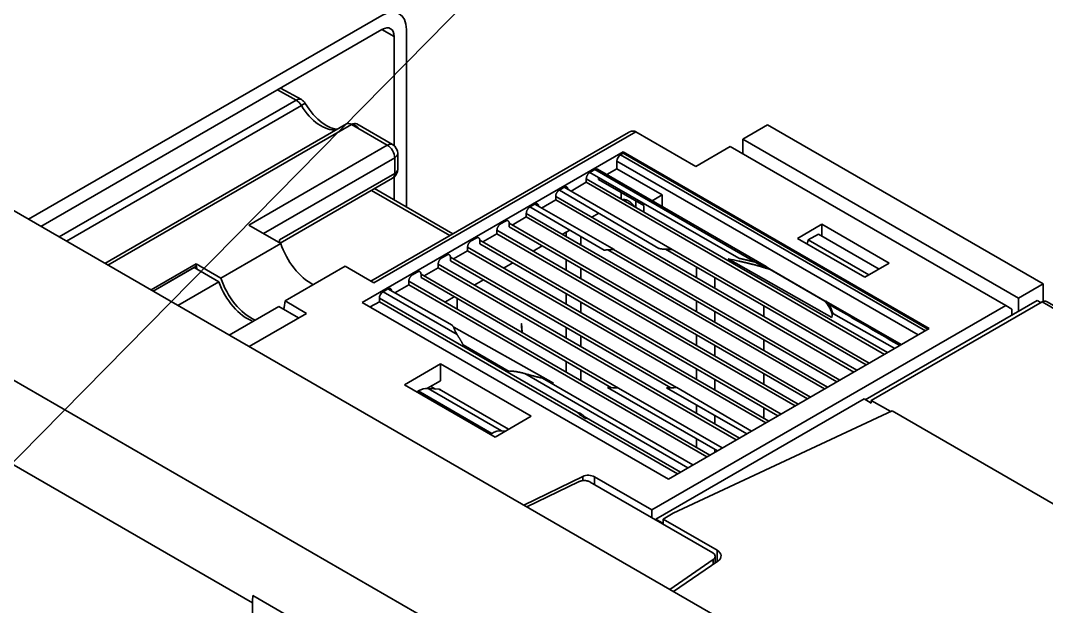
# Model space of a CAD drawing. Header units: millimetres. Extents: x -116965 to 323937, y 291661 to 566926.
# Drawn here: x -17793.3 to -17708.6, y 302751.5 to 302799.8 of the extents above; entities that cross this region are included whole.
import ezdxf

# ---------------------------------------------------------------- set-up
doc = ezdxf.new("R2010")
doc.units = ezdxf.units.MM
doc.layers.get('0').update_dxf_attribs({"lineweight": 18})
for name, color, linetype, lineweight in [('Symbols(Schneider)', 7, 'Continuous', 18), ('Visible Edges(Schneider)', 7, 'Continuous', 35), ('Visible Tangent Edges(Schneider)', 7, 'Continuous', 35)]:
    doc.layers.add(name, color=color, linetype=linetype, lineweight=lineweight)
doc.styles.add('schneder_1', font='micross.ttf')
doc.dimstyles.new('estilo_Schneider$7', dxfattribs={"dimscale": 5, "dimtxt": 3, "dimasz": 3, "dimexe": 2, "dimexo": 1, "dimgap": 0.3, "dimtad": 1, "dimtoh": 1, "dimrnd": 1e-08, "dimzin": 12, "dimtxsty": 'schneder_1', "dimblk": 'Filled-1', "dimcen": 0.09, "dimdle": 10, "dimclrd": 7, "dimclre": 7, "dimclrt": 7, "dimadec": 1, "dimazin": 3, "dimtfac": 0.5, "dimtdec": 3, "dimtmove": 0, "dimatfit": 3, "dimldrblk": 'Filled-1', "dimfxl": 1, "dimtolj": 1, "dimlwd": 15, "dimlwe": 25, "dimarcsym": 0})

# ---------------------------------------------------------------- blocks, each defined once
blk = doc.blocks.new('Filled-1')
at = {"color": 0}
for p, q in [((0, 0), (-1, 0.1667)), ((-1, 0.1667), (-1, -0.1667)), ((-1, 0), (0, 0)), ((-1, -0.1667), (0, 0))]:
    blk.add_line(p, q, dxfattribs=at)
at = {"color": 0, "flags": 128}
blk.add_lwpolyline([(-1, -0.1667), (0, 0), (-1, 0.1667), (-1, -0.1667)], dxfattribs=at)
at = {"color": 0}
blk.add_solid([(-1, -0.1667), (0, 0), (-1, 0.1667), (-1, -0.1667)], dxfattribs=at)

msp = doc.modelspace()

# ---------------------------------------------------------------- linework, layer by layer
at = {"layer": 'Visible Edges(Schneider)'}
for p, q in [((-17449.871435, 302585.558135), (-18057.983267, 302936.651665)), ((-17792.588586, 302783.425975), (-17763.445679, 302800.25164)), ((-17791.578434, 302782.842763), (-17763.445679, 302799.085216)), ((-17761.425374, 302799.085216), (-17761.425374, 302784.437002)), ((-17762.435527, 302798.502004), (-17762.435527, 302789.492741)), ((-17771.807308, 302794.257628), (-17770.087148, 302793.299164)), ((-17766.377746, 302791.292125), (-17786.295452, 302779.792632)), ((-17762.569358, 302789.588212), (-17765.52062, 302791.292124)), ((-17743.097924, 302790.593823), (-17764.360148, 302778.318072)), ((-17737.542085, 302787.796123), (-17742.491832, 302790.653861)), ((-17733.658048, 302790.044405), (-17731.637743, 302791.210829)), ((-17708.909311, 302778.088562), (-17731.637743, 302791.210829)), ((-17733.658048, 302790.044405), (-17733.658048, 302788.81966)), ((-17710.929616, 302776.922139), (-17733.658048, 302790.044405)), ((-17765.068742, 302776.569295), (-17743.552493, 302788.991708)), ((-17762.140786, 302787.562839), (-17762.140786, 302788.845905)), ((-17743.754523, 302788.758423), (-17743.552493, 302788.875065)), ((-17743.552493, 302788.991708), (-17718.298679, 302774.411412)), ((-17743.552493, 302788.875065), (-17743.552493, 302788.991708)), ((-17743.552493, 302788.875065), (-17718.399694, 302774.35309)), ((-17734.713658, 302789.429116), (-17737.542085, 302787.796123)), ((-17711.985226, 302776.30685), (-17734.713658, 302789.429116)), ((-17744.057569, 302787.591999), (-17744.057569, 302788.233532)), ((-17746.279905, 302787.300393), (-17745.875844, 302787.533678)), ((-17734.001354, 302780.211369), (-17746.279905, 302787.300393)), ((-17745.661558, 302787.554905), (-17731.744915, 302779.520127)), ((-17744.891688, 302787.11042), (-17744.057569, 302787.591999)), ((-17740.325055, 302785.437031), (-17744.057569, 302787.591999)), ((-17771.838251, 302781.469133), (-17762.569358, 302786.820531)), ((-17762.435527, 302786.916002), (-17762.435527, 302785.020214)), ((-17746.58295, 302786.483897), (-17747.845641, 302785.754882)), ((-17746.58295, 302786.483897), (-17746.58295, 302786.775528)), ((-17746.58295, 302786.775528), (-17721.733131, 302772.42853)), ((-17721.985736, 302772.282688), (-17746.58295, 302786.483897)), ((-17745.572798, 302786.717181), (-17745.572798, 302786.892145)), ((-17741.840284, 302784.562214), (-17745.572798, 302786.717181)), ((-17757.593613, 302782.224733), (-17764.061563, 302785.959006)), ((-17748.805286, 302785.842364), (-17748.401225, 302786.075648)), ((-17740.600475, 302781.023401), (-17748.805286, 302785.842364)), ((-17748.401225, 302786.075648), (-17739.490537, 302780.93106)), ((-17741.159175, 302784.955452), (-17740.325055, 302785.437031)), ((-17740.325055, 302784.473873), (-17740.325055, 302785.437031)), ((-17751.229652, 302784.442655), (-17750.825591, 302784.67594)), ((-17750.825591, 302784.67594), (-17744.291288, 302780.925591)), ((-17749.108332, 302785.025867), (-17750.268365, 302784.356121)), ((-17749.108332, 302785.025867), (-17749.108332, 302785.317499)), ((-17749.108332, 302785.317499), (-17724.258513, 302770.9705)), ((-17724.511117, 302770.824659), (-17749.108332, 302785.025867)), ((-17751.532698, 302783.626159), (-17751.532698, 302783.91779)), ((-17751.532698, 302783.91779), (-17726.682879, 302769.570792)), ((-17745.108516, 302780.890021), (-17751.229652, 302784.442655)), ((-17746.128354, 302783.597014), (-17745.550431, 302783.930678)), ((-17741.840284, 302784.037359), (-17741.840284, 302784.562214)), ((-17774.412653, 302782.955465), (-17771.784235, 302781.437947)), ((-17753.249957, 302783.276232), (-17753.654018, 302783.042947)), ((-17752.946911, 302783.101268), (-17752.946911, 302782.809662)), ((-17728.097159, 302768.754257), (-17752.946911, 302783.101268)), ((-17751.532698, 302783.626159), (-17752.694373, 302782.955465)), ((-17726.935483, 302769.42495), (-17751.532698, 302783.626159)), ((-17729.16287, 302781.850279), (-17727.142565, 302783.016702)), ((-17727.142565, 302783.016702), (-17721.586726, 302779.809037)), ((-17727.142565, 302783.016702), (-17727.142565, 302782.047874)), ((-17753.957064, 302782.22645), (-17755.118739, 302781.555757)), ((-17753.957064, 302782.22645), (-17753.957064, 302782.518082)), ((-17753.957064, 302782.518082), (-17729.107245, 302768.171083)), ((-17729.359849, 302768.025242), (-17753.957064, 302782.22645)), ((-17752.946911, 302782.809662), (-17728.349697, 302768.608454)), ((-17748.55272, 302782.197306), (-17747.95527, 302782.542243)), ((-17728.273332, 302781.72232), (-17727.426011, 302782.211521)), ((-17722.425756, 302779.324623), (-17727.426011, 302782.211521)), ((-17771.784235, 302781.437947), (-17776.733983, 302778.580209)), ((-17771.887272, 302781.497435), (-17771.887272, 302781.730709)), ((-17755.674323, 302781.876523), (-17756.078384, 302781.643238)), ((-17755.371277, 302781.70156), (-17755.371277, 302781.409954)), ((-17730.521525, 302767.354548), (-17755.371277, 302781.70156)), ((-17755.371277, 302781.409954), (-17730.774063, 302767.208745)), ((-17750.977086, 302780.797597), (-17750.219499, 302781.23499)), ((-17723.607031, 302778.642613), (-17729.16287, 302781.850279)), ((-17728.353386, 302781.382923), (-17728.273332, 302781.72232)), ((-17728.273332, 302781.72232), (-17723.273077, 302778.835422)), ((-17758.098689, 302780.476815), (-17758.50275, 302780.24353)), ((-17756.38143, 302780.826742), (-17757.543105, 302780.156048)), ((-17756.38143, 302780.826742), (-17756.38143, 302781.118374)), ((-17756.38143, 302781.118374), (-17731.531611, 302766.771375)), ((-17731.784216, 302766.625533), (-17756.38143, 302780.826742)), ((-17744.798336, 302780.904497), (-17725.925331, 302770.008162)), ((-17725.672793, 302770.153965), (-17744.334818, 302780.92849)), ((-17740.040515, 302780.956985), (-17723.500965, 302771.407871)), ((-17723.248427, 302771.553673), (-17739.490537, 302780.93106)), ((-17782.487055, 302777.593853), (-17778.756309, 302779.7478)), ((-17778.756309, 302779.55655), (-17782.322662, 302777.49894)), ((-17778.756309, 302779.7478), (-17776.733983, 302778.580209)), ((-17778.756309, 302779.7478), (-17778.756309, 302779.55655)), ((-17771.436838, 302776.688325), (-17766.487091, 302779.546063)), ((-17764.109097, 302778.173128), (-17766.487091, 302779.546063)), ((-17758.805796, 302779.427033), (-17758.805796, 302779.718665)), ((-17758.805796, 302779.718665), (-17733.955977, 302765.371666)), ((-17757.795644, 302780.301851), (-17757.795644, 302780.010245)), ((-17739.156137, 302769.540327), (-17757.795644, 302780.301851)), ((-17757.795644, 302780.010245), (-17739.621259, 302769.51726)), ((-17753.401452, 302779.397889), (-17752.643866, 302779.835282)), ((-17726.338917, 302775.320376), (-17734.874592, 302780.152334)), ((-17721.586726, 302779.809037), (-17723.607031, 302778.642613)), ((-17782.31462, 302777.494298), (-17778.933456, 302779.446395)), ((-17778.933456, 302779.446395), (-17776.891376, 302778.267404)), ((-17760.523055, 302779.077106), (-17760.927116, 302778.843822)), ((-17760.22001, 302778.902143), (-17760.22001, 302778.610537)), ((-17751.874136, 302774.08365), (-17760.22001, 302778.902143)), ((-17758.805796, 302779.427033), (-17759.967472, 302778.75634)), ((-17734.208582, 302765.225825), (-17758.805796, 302779.427033)), ((-17737.491577, 302779.485355), (-17737.491577, 302778.610586)), ((-17726.88048, 302776.683342), (-17731.480612, 302779.339229)), ((-17731.422054, 302779.285409), (-17726.90371, 302776.676741)), ((-17776.891389, 302778.267412), (-17780.272538, 302776.315304)), ((-17761.230162, 302778.027325), (-17762.385473, 302777.360306)), ((-17761.230162, 302778.027325), (-17761.230162, 302778.318957)), ((-17761.230162, 302778.318957), (-17736.380343, 302763.971958)), ((-17736.632948, 302763.826117), (-17761.230162, 302778.027325)), ((-17760.22001, 302778.610537), (-17744.494523, 302769.531423)), ((-17755.825818, 302777.99818), (-17755.068232, 302778.435573)), ((-17735.976349, 302777.735772), (-17735.976349, 302778.610537)), ((-17708.909311, 302778.088562), (-17710.929616, 302776.922139)), ((-17708.909311, 302776.65204), (-17708.909311, 302778.088562)), ((-17763.351483, 302777.444113), (-17762.947422, 302777.677398)), ((-17762.947422, 302777.677398), (-17757.649446, 302774.687902)), ((-17758.250185, 302776.598472), (-17757.492598, 302777.035865)), ((-17776.037874, 302773.870417), (-17771.94936, 302776.23092)), ((-17771.94936, 302776.23092), (-17770.317322, 302775.288662)), ((-17771.436838, 302776.688325), (-17769.664936, 302775.665317)), ((-17739.814928, 302761.988999), (-17765.068742, 302776.569295)), ((-17763.654528, 302776.627617), (-17764.412143, 302776.190208)), ((-17763.654528, 302776.627617), (-17763.654528, 302776.919257)), ((-17739.057314, 302762.426408), (-17763.654528, 302776.627617)), ((-17757.24006, 302776.890062), (-17757.24006, 302776.015278)), ((-17741.178634, 302759.452028), (-17711.985226, 302776.30685)), ((-17737.491577, 302776.685938), (-17737.491577, 302775.811175)), ((-17731.940789, 302776.280605), (-17731.940789, 302775.405849)), ((-17726.784021, 302776.655954), (-17720.597519, 302773.084175)), ((-17709.383628, 302776.73379), (-17723.57239, 302768.541905)), ((-17708.979567, 302776.617148), (-17723.071195, 302768.481343)), ((-17711.480149, 302776.015244), (-17711.985226, 302776.30685)), ((-17710.929616, 302776.922139), (-17710.929616, 302775.841214)), ((-17709.080583, 302776.558827), (-17709.383628, 302776.73379)), ((-17708.622424, 302776.652526), (-17665.488911, 302751.74938)), ((-17769.664936, 302775.665317), (-17774.405834, 302772.928158)), ((-17735.976349, 302774.93636), (-17735.976349, 302775.81112)), ((-17721.128285, 302772.777738), (-17726.19606, 302775.636139)), ((-17711.480149, 302775.523363), (-17711.480149, 302776.015244)), ((-17757.506746, 302774.536222), (-17757.576094, 302774.57626)), ((-17757.506588, 302774.537096), (-17749.298883, 302769.89404)), ((-17743.937468, 302769.501413), (-17751.869809, 302774.081152)), ((-17718.298679, 302774.411412), (-17739.814928, 302761.988999)), ((-17737.491577, 302773.886521), (-17737.491577, 302773.011763)), ((-17752.953982, 302770.877914), (-17756.752845, 302773.071189)), ((-17735.976349, 302772.136948), (-17735.976349, 302773.011703)), ((-17731.940789, 302773.481189), (-17731.940789, 302772.606437)), ((-17761.588766, 302769.777793), (-17758.608816, 302771.498268)), ((-17758.608816, 302771.498268), (-17751.133688, 302767.182501)), ((-17758.608816, 302770.09856), (-17758.608816, 302771.498268)), ((-17737.491577, 302771.087104), (-17737.491577, 302770.212351)), ((-17750.198374, 302770.316732), (-17737.794623, 302763.155423)), ((-17735.976349, 302769.337536), (-17735.976349, 302770.212286)), ((-17731.940789, 302770.681772), (-17731.940789, 302769.807025)), ((-17754.113638, 302765.462026), (-17761.588766, 302769.777793)), ((-17758.608816, 302770.09856), (-17759.679232, 302769.480555)), ((-17759.641211, 302769.477942), (-17758.729159, 302769.396481)), ((-17759.016198, 302769.422118), (-17759.398323, 302769.642738)), ((-17758.729159, 302769.396481), (-17753.01406, 302766.096867)), ((-17735.774318, 302764.321847), (-17744.83588, 302769.553542)), ((-17743.937468, 302769.501413), (-17735.370257, 302764.555131)), ((-17733.350261, 302765.721377), (-17739.955877, 302769.511873)), ((-17739.12032, 302769.539635), (-17732.945613, 302765.955)), ((-17760.521338, 302769.219835), (-17760.449333, 302769.261407)), ((-17760.521338, 302769.219835), (-17760.521338, 302769.161513)), ((-17754.460423, 302765.720564), (-17760.521338, 302769.219835)), ((-17740.849672, 302758.683415), (-17723.673313, 302768.600172)), ((-17723.071195, 302768.252539), (-17723.673313, 302768.600172)), ((-17759.258647, 302768.432499), (-17759.20814, 302768.461659)), ((-17737.491577, 302768.097786), (-17737.491577, 302767.412939)), ((-17731.940789, 302767.882355), (-17731.940789, 302767.007613)), ((-17723.071195, 302768.481343), (-17723.071195, 302768.248065)), ((-17721.464151, 302767.553515), (-17723.071195, 302768.481343)), ((-17751.133688, 302767.182501), (-17754.113638, 302765.462026)), ((-17721.34822, 302767.607706), (-17739.408925, 302759.165399)), ((-17735.976349, 302766.538124), (-17735.976349, 302767.228303)), ((-17635.285027, 302717.919099), (-17721.34822, 302767.607706)), ((-17753.267215, 302765.950708), (-17753.580296, 302765.978671)), ((-17754.388418, 302765.762136), (-17754.460423, 302765.720564)), ((-17737.491577, 302765.313307), (-17737.491577, 302764.613527)), ((-17735.976349, 302764.205204), (-17735.976349, 302764.438489)), ((-17751.746271, 302759.845653), (-17746.872285, 302762.206877)), ((-17747.217672, 302761.769283), (-17751.491733, 302759.698696)), ((-17746.253462, 302761.744978), (-17736.153155, 302755.913562)), ((-17745.908074, 302762.182571), (-17741.178634, 302759.452028)), ((-17741.178634, 302758.815024), (-17741.178634, 302759.452028)), ((-17740.243662, 302758.333536), (-17740.849672, 302758.683415)), ((-17740.849672, 302758.625098), (-17740.849672, 302758.683415)), ((-17740.243662, 302758.683464), (-17739.408925, 302759.165399)), ((-17735.799695, 302756.117738), (-17740.243662, 302758.683464)), ((-17740.243662, 302758.333536), (-17740.243662, 302758.683464)), ((-17739.697419, 302752.889245), (-17736.111056, 302755.356875)), ((-17735.732321, 302755.227052), (-17739.388939, 302752.711144)), ((-17735.943945, 302755.081445), (-17735.943945, 302755.621956)), ((-17774.130402, 302748.857451), (-17774.130402, 302751.773511)), ((-17774.088016, 302752.381194), (-17763.98649, 302746.549076))]:
    msp.add_line(p, q, dxfattribs=at)
at = {"layer": 'Visible Edges(Schneider)', "flags": 128}
for points in [[(-17767.105988, 302790.871672), (-17767.35291, 302790.895903), (-17767.654513, 302790.984312), (-17767.997969, 302791.148095), (-17768.365682, 302791.388521), (-17768.740847, 302791.702245), (-17769.108372, 302792.081094), (-17769.454795, 302792.514603), (-17769.768566, 302792.990079)], [(-17742.491833, 302790.653861), (-17742.511168, 302790.664312), (-17742.53122, 302790.673748), (-17742.55199, 302790.682135), (-17742.573454, 302790.689454), (-17742.595616, 302790.695676), (-17742.618442, 302790.700779), (-17742.641939, 302790.704728), (-17742.66609, 302790.707509), (-17742.690877, 302790.709083), (-17742.716295, 302790.709436), (-17742.742291, 302790.708554), (-17742.768793, 302790.706468), (-17742.79571, 302790.703198), (-17742.822963, 302790.69876), (-17742.850472, 302790.693178), (-17742.878154, 302790.686479), (-17742.905922, 302790.678684), (-17742.933701, 302790.669804), (-17742.961407, 302790.659871), (-17742.988969, 302790.648902), (-17743.016405, 302790.636889), (-17743.04374, 302790.623821), (-17743.071018, 302790.609685), (-17743.098266, 302790.59447)], [(-17746.279905, 302787.300394), (-17746.301171, 302787.28662), (-17746.321729, 302787.27207), (-17746.341608, 302787.256688), (-17746.360842, 302787.240417), (-17746.379463, 302787.223202), (-17746.397502, 302787.20499), (-17746.414992, 302787.185721), (-17746.431966, 302787.165342), (-17746.44843, 302787.143839), (-17746.464316, 302787.121335), (-17746.479522, 302787.097995), (-17746.493958, 302787.073992), (-17746.507522, 302787.049492), (-17746.520128, 302787.024649), (-17746.531669, 302786.999643), (-17746.542054, 302786.974636), (-17746.551211, 302786.949761), (-17746.559149, 302786.924988), (-17746.565897, 302786.900273), (-17746.571494, 302786.875551), (-17746.575964, 302786.850772), (-17746.579341, 302786.82588), (-17746.581662, 302786.800817), (-17746.582953, 302786.775527)], [(-17748.805287, 302785.842364), (-17748.826553, 302785.82859), (-17748.847111, 302785.81404), (-17748.86699, 302785.798659), (-17748.886223, 302785.782387), (-17748.904845, 302785.765173), (-17748.922884, 302785.74696), (-17748.940373, 302785.727691), (-17748.957348, 302785.707312), (-17748.973811, 302785.685809), (-17748.989697, 302785.663306), (-17749.004904, 302785.639965), (-17749.01934, 302785.615963), (-17749.032904, 302785.591462), (-17749.045509, 302785.56662), (-17749.05705, 302785.541613), (-17749.067435, 302785.516607), (-17749.076592, 302785.491731), (-17749.08453, 302785.466958), (-17749.091278, 302785.442244), (-17749.096875, 302785.417521), (-17749.101345, 302785.392742), (-17749.104722, 302785.36785), (-17749.107044, 302785.342788), (-17749.108334, 302785.317498)], [(-17748.098183, 302785.900687), (-17748.099474, 302785.924497), (-17748.1018, 302785.946887), (-17748.105182, 302785.967889), (-17748.109656, 302785.98752), (-17748.115254, 302786.005785), (-17748.122007, 302786.022721), (-17748.12995, 302786.038331), (-17748.139111, 302786.052636), (-17748.149501, 302786.065654), (-17748.161047, 302786.077326), (-17748.173652, 302786.087612), (-17748.187221, 302786.096442), (-17748.201657, 302786.103775), (-17748.216868, 302786.109543), (-17748.232754, 302786.113698), (-17748.249218, 302786.11619), (-17748.266192, 302786.116963), (-17748.283677, 302786.116028), (-17748.301711, 302786.113414), (-17748.320328, 302786.109123), (-17748.339552, 302786.103186), (-17748.359426, 302786.095616), (-17748.37997, 302786.086431), (-17748.401226, 302786.075649)], [(-17750.52258, 302784.502028), (-17750.523919, 302784.525733), (-17750.52628, 302784.548031), (-17750.529695, 302784.568947), (-17750.534203, 302784.588486), (-17750.539829, 302784.606679), (-17750.546611, 302784.623531), (-17750.554574, 302784.639074), (-17750.563754, 302784.653324), (-17750.574159, 302784.666278), (-17750.585714, 302784.677894), (-17750.598324, 302784.688122), (-17750.611888, 302784.69691), (-17750.626319, 302784.704191), (-17750.641512, 302784.709925), (-17750.657383, 302784.714044), (-17750.673823, 302784.716505), (-17750.690773, 302784.717253), (-17750.708234, 302784.716305), (-17750.726244, 302784.713671), (-17750.744827, 302784.709383), (-17750.764026, 302784.703443), (-17750.783862, 302784.695878), (-17750.804377, 302784.686704), (-17750.825595, 302784.675939)], [(-17743.582093, 302785.04293), (-17743.565027, 302785.046203), (-17743.547677, 302785.04885), (-17743.530057, 302785.050875), (-17743.512172, 302785.052279), (-17743.494032, 302785.053041), (-17743.475651, 302785.053175), (-17743.45703, 302785.052674), (-17743.438182, 302785.051537), (-17743.419117, 302785.049757), (-17743.399835, 302785.047335), (-17743.380351, 302785.044273), (-17743.360684, 302785.040566), (-17743.34082, 302785.036205), (-17743.320787, 302785.031197), (-17743.300585, 302785.025535), (-17743.280225, 302785.019225), (-17743.259715, 302785.012256), (-17743.23907, 302785.004636), (-17743.218291, 302784.99636), (-17743.197396, 302784.987433), (-17743.17639, 302784.977852), (-17743.155282, 302784.967613), (-17743.134084, 302784.95672), (-17743.112798, 302784.945165)], [(-17743.112798, 302784.945165), (-17743.098661, 302784.937147), (-17743.084543, 302784.928874), (-17743.070464, 302784.920344), (-17743.056413, 302784.911571), (-17743.042411, 302784.902557), (-17743.028442, 302784.893302), (-17743.014522, 302784.883819), (-17743.000649, 302784.874108), (-17742.98683, 302784.864172), (-17742.973054, 302784.85401), (-17742.959331, 302784.843623), (-17742.945642, 302784.832994), (-17742.931991, 302784.822137), (-17742.918369, 302784.81103), (-17742.904781, 302784.799687), (-17742.891212, 302784.788093), (-17742.877667, 302784.776246), (-17742.864146, 302784.764146), (-17742.850655, 302784.751801), (-17742.837201, 302784.739212), (-17742.823782, 302784.72638), (-17742.810415, 302784.713307), (-17742.797097, 302784.699994), (-17742.783827, 302784.686448)], [(-17742.783827, 302784.686448), (-17742.776375, 302784.678709), (-17742.768948, 302784.670894), (-17742.761544, 302784.663005), (-17742.754165, 302784.655045), (-17742.74681, 302784.647022), (-17742.739488, 302784.63893), (-17742.7322, 302784.630784), (-17742.724941, 302784.622572), (-17742.717716, 302784.614307), (-17742.71053, 302784.605986), (-17742.703377, 302784.597607), (-17742.696262, 302784.589184), (-17742.689186, 302784.58071), (-17742.682154, 302784.572195), (-17742.675165, 302784.563632), (-17742.668209, 302784.555028), (-17742.661297, 302784.546365), (-17742.654414, 302784.537641), (-17742.647565, 302784.528859), (-17742.64073, 302784.519996), (-17742.633923, 302784.511066), (-17742.627137, 302784.502048), (-17742.620364, 302784.492943), (-17742.613606, 302784.48374)], [(-17751.229655, 302784.442654), (-17751.250921, 302784.42888), (-17751.271475, 302784.414333), (-17751.291353, 302784.398951), (-17751.310592, 302784.382677), (-17751.329213, 302784.365463), (-17751.347252, 302784.34725), (-17751.364742, 302784.327981), (-17751.381711, 302784.307605), (-17751.39818, 302784.2861), (-17751.414066, 302784.263596), (-17751.429272, 302784.240255), (-17751.443703, 302784.216256), (-17751.457272, 302784.191752), (-17751.469873, 302784.166913), (-17751.481414, 302784.141906), (-17751.491804, 302784.116897), (-17751.500961, 302784.092021), (-17751.508894, 302784.067251), (-17751.515647, 302784.042534), (-17751.521239, 302784.017814), (-17751.525709, 302783.993035), (-17751.529091, 302783.96814), (-17751.531407, 302783.943081), (-17751.532698, 302783.917791)], [(-17753.654019, 302783.042947), (-17753.675285, 302783.029173), (-17753.695843, 302783.014623), (-17753.715722, 302782.999242), (-17753.734955, 302782.98297), (-17753.753577, 302782.965756), (-17753.771616, 302782.947543), (-17753.789106, 302782.928274), (-17753.80608, 302782.907895), (-17753.822544, 302782.886393), (-17753.83843, 302782.863889), (-17753.853636, 302782.840548), (-17753.868072, 302782.816546), (-17753.881636, 302782.792045), (-17753.894242, 302782.767203), (-17753.905783, 302782.742196), (-17753.916168, 302782.71719), (-17753.925324, 302782.692314), (-17753.933262, 302782.667541), (-17753.940011, 302782.642827), (-17753.945608, 302782.618104), (-17753.950078, 302782.593325), (-17753.953454, 302782.568433), (-17753.955776, 302782.543371), (-17753.957067, 302782.518081)], [(-17752.946915, 302783.10127), (-17752.948206, 302783.12508), (-17752.950533, 302783.14747), (-17752.953914, 302783.168472), (-17752.958389, 302783.188103), (-17752.963986, 302783.206368), (-17752.970739, 302783.223304), (-17752.978682, 302783.238914), (-17752.987844, 302783.253219), (-17752.998233, 302783.266237), (-17753.009779, 302783.277909), (-17753.022385, 302783.288196), (-17753.035954, 302783.297025), (-17753.050389, 302783.304359), (-17753.065601, 302783.310126), (-17753.081487, 302783.314281), (-17753.09795, 302783.316773), (-17753.114925, 302783.317546), (-17753.13241, 302783.316611), (-17753.150444, 302783.313997), (-17753.169061, 302783.309706), (-17753.188284, 302783.303769), (-17753.208158, 302783.296199), (-17753.228702, 302783.287014), (-17753.249958, 302783.276232)], [(-17756.078388, 302781.643237), (-17756.099654, 302781.629463), (-17756.120207, 302781.614916), (-17756.140086, 302781.599534), (-17756.159324, 302781.58326), (-17756.177941, 302781.566049), (-17756.195985, 302781.547833), (-17756.213474, 302781.528564), (-17756.230444, 302781.508188), (-17756.246912, 302781.486683), (-17756.262798, 302781.464179), (-17756.278005, 302781.440838), (-17756.292436, 302781.416839), (-17756.306005, 302781.392335), (-17756.318605, 302781.367496), (-17756.330146, 302781.342489), (-17756.340536, 302781.31748), (-17756.349693, 302781.292604), (-17756.357626, 302781.267834), (-17756.364379, 302781.243117), (-17756.369972, 302781.218397), (-17756.374442, 302781.193618), (-17756.377823, 302781.168723), (-17756.38014, 302781.143664), (-17756.381431, 302781.118374)], [(-17755.371279, 302781.701563), (-17755.372575, 302781.725371), (-17755.374897, 302781.747763), (-17755.378278, 302781.768765), (-17755.382753, 302781.788396), (-17755.388355, 302781.806658), (-17755.395108, 302781.823594), (-17755.403046, 302781.839207), (-17755.412207, 302781.853512), (-17755.422597, 302781.86653), (-17755.434143, 302781.878202), (-17755.446748, 302781.888488), (-17755.460322, 302781.897315), (-17755.474758, 302781.904649), (-17755.489965, 302781.910419), (-17755.50585, 302781.914574), (-17755.522319, 302781.917063), (-17755.539288, 302781.917839), (-17755.556773, 302781.916904), (-17755.574812, 302781.914288), (-17755.593424, 302781.909999), (-17755.612653, 302781.904059), (-17755.632522, 302781.896492), (-17755.653071, 302781.887304), (-17755.674327, 302781.876522)], [(-17757.795645, 302780.301854), (-17757.796941, 302780.325662), (-17757.799263, 302780.348054), (-17757.802647, 302780.369055), (-17757.807121, 302780.388686), (-17757.812718, 302780.406951), (-17757.819472, 302780.423887), (-17757.827412, 302780.439498), (-17757.836574, 302780.453804), (-17757.846963, 302780.466821), (-17757.858512, 302780.478492), (-17757.871117, 302780.488779), (-17757.884686, 302780.497608), (-17757.899124, 302780.50494), (-17757.914333, 302780.510709), (-17757.930219, 302780.514864), (-17757.946683, 302780.517356), (-17757.963655, 302780.51813), (-17757.981142, 302780.517195), (-17757.999176, 302780.51458), (-17758.017791, 302780.510291), (-17758.037019, 302780.504351), (-17758.056888, 302780.496784), (-17758.077437, 302780.487595), (-17758.098691, 302780.476815)], [(-17744.291287, 302780.925591), (-17744.3046, 302780.926926), (-17744.320371, 302780.927944), (-17744.339098, 302780.928595), (-17744.361265, 302780.928823), (-17744.387372, 302780.928567), (-17744.417915, 302780.927785), (-17744.453381, 302780.92642), (-17744.494276, 302780.924412), (-17744.540753, 302780.921751), (-17744.591666, 302780.918558), (-17744.645528, 302780.914993), (-17744.700863, 302780.911222), (-17744.756179, 302780.907401), (-17744.810001, 302780.903697), (-17744.860847, 302780.900265), (-17744.907233, 302780.897273), (-17744.948002, 302780.894836), (-17744.983324, 302780.892948), (-17745.013694, 302780.891549), (-17745.039603, 302780.890584), (-17745.061548, 302780.890006), (-17745.080016, 302780.889756), (-17745.095507, 302780.889778), (-17745.108517, 302780.89002)], [(-17739.490534, 302780.931059), (-17739.539569, 302780.933929), (-17739.588469, 302780.936815), (-17739.637321, 302780.93968), (-17739.686211, 302780.942472), (-17739.735217, 302780.945141), (-17739.784435, 302780.947644), (-17739.833933, 302780.94993), (-17739.883805, 302780.951949), (-17739.934073, 302780.95369), (-17739.984553, 302780.955264), (-17740.03498, 302780.956808), (-17740.085108, 302780.958473), (-17740.134692, 302780.960398), (-17740.183472, 302780.962726), (-17740.231197, 302780.965601), (-17740.277616, 302780.969163), (-17740.322537, 302780.97353), (-17740.365985, 302780.97868), (-17740.40805, 302780.984567), (-17740.448809, 302780.991147), (-17740.488345, 302780.998366), (-17740.526745, 302781.006181), (-17740.564094, 302781.014541), (-17740.600471, 302781.023401)], [(-17778.697207, 302779.309993), (-17778.699789, 302779.320238), (-17778.702356, 302779.330486), (-17778.704918, 302779.340737), (-17778.707471, 302779.350987), (-17778.71001, 302779.361241), (-17778.712539, 302779.371494), (-17778.715058, 302779.381753), (-17778.717567, 302779.392018), (-17778.720067, 302779.402282), (-17778.722557, 302779.412553), (-17778.725033, 302779.42282), (-17778.727504, 302779.43309), (-17778.729961, 302779.443363), (-17778.732408, 302779.453641), (-17778.734845, 302779.46392), (-17778.737268, 302779.474201), (-17778.739686, 302779.484485), (-17778.74209, 302779.494772), (-17778.744488, 302779.505062), (-17778.746873, 302779.515354), (-17778.749247, 302779.525652), (-17778.751612, 302779.53595), (-17778.753968, 302779.546248), (-17778.756309, 302779.556548)], [(-17758.502751, 302780.24353), (-17758.524018, 302780.229756), (-17758.544573, 302780.215208), (-17758.564454, 302780.199825), (-17758.583688, 302780.183553), (-17758.60231, 302780.166339), (-17758.620348, 302780.148126), (-17758.637838, 302780.128857), (-17758.654812, 302780.108478), (-17758.671279, 302780.086974), (-17758.687162, 302780.064472), (-17758.702369, 302780.041131), (-17758.716804, 302780.017129), (-17758.730371, 302779.992627), (-17758.742972, 302779.967787), (-17758.754515, 302779.942779), (-17758.7649, 302779.917773), (-17758.774057, 302779.892897), (-17758.781995, 302779.868124), (-17758.788743, 302779.84341), (-17758.794338, 302779.818688), (-17758.798808, 302779.79391), (-17758.802187, 302779.769016), (-17758.804506, 302779.743955), (-17758.805797, 302779.718665)], [(-17732.61044, 302779.874893), (-17732.665519, 302779.889769), (-17732.720864, 302779.90458), (-17732.776474, 302779.919328), (-17732.832349, 302779.934005), (-17732.888479, 302779.948614), (-17732.944864, 302779.963153), (-17733.0015, 302779.977614), (-17733.058376, 302779.991997), (-17733.115494, 302780.006302), (-17733.172852, 302780.02053), (-17733.230451, 302780.034679), (-17733.288291, 302780.048746), (-17733.346372, 302780.062734), (-17733.404703, 302780.076644), (-17733.46327, 302780.090474), (-17733.522083, 302780.104223), (-17733.581137, 302780.117894), (-17733.640441, 302780.131488), (-17733.699986, 302780.144998), (-17733.759772, 302780.15843), (-17733.819799, 302780.171784), (-17733.880076, 302780.18506), (-17733.940594, 302780.198253), (-17734.001353, 302780.211368)], [(-17734.001127, 302779.978064), (-17733.940584, 302779.964991), (-17733.880269, 302779.951837), (-17733.82017, 302779.938602), (-17733.760302, 302779.925279), (-17733.700651, 302779.911875), (-17733.641226, 302779.89839), (-17733.582033, 302779.884821), (-17733.523056, 302779.871167), (-17733.464311, 302779.857429), (-17733.405782, 302779.84361), (-17733.34748, 302779.829705), (-17733.289404, 302779.81572), (-17733.231554, 302779.801654), (-17733.173926, 302779.787504), (-17733.11652, 302779.773271), (-17733.05934, 302779.758957), (-17733.002391, 302779.74456), (-17732.945664, 302779.730085), (-17732.889163, 302779.715524), (-17732.832883, 302779.700885), (-17732.77683, 302779.68616), (-17732.720999, 302779.671357), (-17732.665394, 302779.656467), (-17732.610016, 302779.641497)], [(-17732.205141, 302779.73988), (-17732.227553, 302779.748648), (-17732.249427, 302779.757055), (-17732.270697, 302779.76507), (-17732.291299, 302779.772709), (-17732.311168, 302779.779948), (-17732.330238, 302779.786781), (-17732.34844, 302779.793197), (-17732.365713, 302779.799192), (-17732.382037, 302779.804774), (-17732.397538, 302779.810013), (-17732.412407, 302779.814972), (-17732.426829, 302779.81971), (-17732.44099, 302779.824293), (-17732.45506, 302779.82879), (-17732.46924, 302779.833262), (-17732.483705, 302779.83777), (-17732.498594, 302779.842361), (-17732.513887, 302779.847014), (-17732.529522, 302779.851703), (-17732.545427, 302779.856403), (-17732.561535, 302779.861097), (-17732.577791, 302779.865755), (-17732.594111, 302779.870366), (-17732.61044, 302779.874893)], [(-17732.610016, 302779.641497), (-17732.593904, 302779.637056), (-17732.577801, 302779.632609), (-17732.56178, 302779.628182), (-17732.545895, 302779.623788), (-17732.530206, 302779.619447), (-17732.514773, 302779.615176), (-17732.499663, 302779.61099), (-17732.484933, 302779.606913), (-17732.470608, 302779.602948), (-17732.456543, 302779.599049), (-17732.442551, 302779.595169), (-17732.428452, 302779.591251), (-17732.414059, 302779.587241), (-17732.3992, 302779.583089), (-17732.383685, 302779.578736), (-17732.367327, 302779.574137), (-17732.349991, 302779.569239), (-17732.331692, 302779.564059), (-17732.312497, 302779.558605), (-17732.292455, 302779.552901), (-17732.271642, 302779.546964), (-17732.25011, 302779.540812), (-17732.227924, 302779.534461), (-17732.205141, 302779.527931)], [(-17731.879165, 302779.593031), (-17731.891564, 302779.599349), (-17731.904058, 302779.605645), (-17731.916659, 302779.611936), (-17731.929351, 302779.618201), (-17731.942135, 302779.624447), (-17731.955005, 302779.630671), (-17731.967963, 302779.636873), (-17731.981002, 302779.643044), (-17731.994118, 302779.649192), (-17732.007321, 302779.655319), (-17732.02062, 302779.661429), (-17732.03402, 302779.667513), (-17732.047536, 302779.673593), (-17732.061172, 302779.679658), (-17732.074939, 302779.685715), (-17732.088845, 302779.691763), (-17732.1029, 302779.697815), (-17732.117095, 302779.703858), (-17732.131435, 302779.709895), (-17732.145909, 302779.715922), (-17732.160523, 302779.721934), (-17732.175267, 302779.727933), (-17732.190142, 302779.733917), (-17732.205141, 302779.73988)], [(-17732.205141, 302779.527931), (-17732.190503, 302779.523684), (-17732.175956, 302779.519457), (-17732.16152, 302779.51525), (-17732.147181, 302779.511064), (-17732.132957, 302779.506901), (-17732.118839, 302779.50276), (-17732.104846, 302779.498647), (-17732.090969, 302779.494556), (-17732.077212, 302779.490491), (-17732.063571, 302779.486453), (-17732.050026, 302779.482431), (-17732.036578, 302779.478427), (-17732.023201, 302779.474436), (-17732.009893, 302779.470457), (-17731.996637, 302779.466485), (-17731.983424, 302779.462517), (-17731.970246, 302779.458546), (-17731.957101, 302779.454577), (-17731.943989, 302779.450612), (-17731.930922, 302779.446649), (-17731.917907, 302779.442689), (-17731.90494, 302779.43874), (-17731.892021, 302779.434791), (-17731.879165, 302779.430856)], [(-17731.422057, 302779.285408), (-17731.436575, 302779.299558), (-17731.451531, 302779.313538), (-17731.466921, 302779.327351), (-17731.482705, 302779.340986), (-17731.498861, 302779.35444), (-17731.515368, 302779.367703), (-17731.532203, 302779.380781), (-17731.549346, 302779.39366), (-17731.566763, 302779.406352), (-17731.584474, 302779.418903), (-17731.602523, 302779.431337), (-17731.620933, 302779.44369), (-17731.639747, 302779.455993), (-17731.658985, 302779.468285), (-17731.678705, 302779.480593), (-17731.698926, 302779.492952), (-17731.719686, 302779.505372), (-17731.740986, 302779.517847), (-17731.762806, 302779.53035), (-17731.785127, 302779.542881), (-17731.807944, 302779.555426), (-17731.831229, 302779.567974), (-17731.854975, 302779.580511), (-17731.879165, 302779.593031)], [(-17760.927118, 302778.843822), (-17760.948384, 302778.830048), (-17760.968939, 302778.815499), (-17760.988821, 302778.800116), (-17761.008054, 302778.783845), (-17761.026676, 302778.76663), (-17761.044715, 302778.748418), (-17761.062204, 302778.729149), (-17761.079179, 302778.70877), (-17761.095645, 302778.687266), (-17761.111528, 302778.664763), (-17761.126735, 302778.641423), (-17761.141171, 302778.61742), (-17761.154737, 302778.592918), (-17761.167338, 302778.568079), (-17761.178879, 302778.543072), (-17761.189266, 302778.518064), (-17761.198423, 302778.493189), (-17761.206361, 302778.468416), (-17761.213109, 302778.443701), (-17761.218704, 302778.41898), (-17761.223174, 302778.394201), (-17761.226553, 302778.369308), (-17761.228872, 302778.344247), (-17761.230163, 302778.318957)], [(-17760.220012, 302778.902146), (-17760.221307, 302778.925954), (-17760.223629, 302778.948346), (-17760.227013, 302778.969347), (-17760.231488, 302778.988977), (-17760.237085, 302779.007243), (-17760.243838, 302779.024179), (-17760.251778, 302779.03979), (-17760.26094, 302779.054095), (-17760.27133, 302779.067113), (-17760.282875, 302779.078785), (-17760.295483, 302779.08907), (-17760.309052, 302779.0979), (-17760.32349, 302779.105232), (-17760.338699, 302779.111001), (-17760.354585, 302779.115156), (-17760.371049, 302779.117647), (-17760.388021, 302779.118422), (-17760.405508, 302779.117486), (-17760.423542, 302779.114872), (-17760.442157, 302779.110582), (-17760.461385, 302779.104642), (-17760.481255, 302779.097075), (-17760.501803, 302779.087887), (-17760.523057, 302779.077106)], [(-17731.879165, 302779.430856), (-17731.856565, 302779.423914), (-17731.834316, 302779.417059), (-17731.812429, 302779.410301), (-17731.790941, 302779.403647), (-17731.769868, 302779.397103), (-17731.749247, 302779.390676), (-17731.729089, 302779.384377), (-17731.709436, 302779.378215), (-17731.690285, 302779.372185), (-17731.671586, 302779.366279), (-17731.653248, 302779.360469), (-17731.635205, 302779.354729), (-17731.617373, 302779.349034), (-17731.599681, 302779.343363), (-17731.582047, 302779.337693), (-17731.564398, 302779.331998), (-17731.546668, 302779.32626), (-17731.52887, 302779.320479), (-17731.511023, 302779.314669), (-17731.493163, 302779.308835), (-17731.475312, 302779.302984), (-17731.45749, 302779.297121), (-17731.43973, 302779.291262), (-17731.422057, 302779.285408)], [(-17762.644522, 302777.506481), (-17762.645972, 302777.529894), (-17762.648441, 302777.551918), (-17762.651959, 302777.572573), (-17762.656559, 302777.591871), (-17762.66227, 302777.609837), (-17762.669126, 302777.62648), (-17762.677156, 302777.641828), (-17762.686395, 302777.655894), (-17762.69684, 302777.668674), (-17762.708417, 302777.680133), (-17762.72103, 302777.690215), (-17762.734584, 302777.698859), (-17762.748986, 302777.706017), (-17762.764142, 302777.711633), (-17762.779958, 302777.715656), (-17762.79634, 302777.718022), (-17762.81322, 302777.718705), (-17762.830611, 302777.717702), (-17762.848542, 302777.715042), (-17762.867046, 302777.710733), (-17762.886156, 302777.704795), (-17762.9059, 302777.69725), (-17762.926314, 302777.688112), (-17762.947423, 302777.677398)], [(-17726.744109, 302776.629317), (-17726.752201, 302776.635257), (-17726.760149, 302776.640841), (-17726.767962, 302776.646064), (-17726.775644, 302776.650939), (-17726.783202, 302776.655463), (-17726.790629, 302776.659657), (-17726.797941, 302776.663512), (-17726.805133, 302776.667041), (-17726.812204, 302776.670255), (-17726.819149, 302776.673153), (-17726.825965, 302776.675737), (-17726.832656, 302776.677987), (-17726.839221, 302776.679903), (-17726.845651, 302776.681468), (-17726.851947, 302776.682684), (-17726.858112, 302776.68354), (-17726.864157, 302776.684021), (-17726.870082, 302776.684116), (-17726.875906, 302776.683829), (-17726.881633, 302776.68317), (-17726.887268, 302776.682125), (-17726.892817, 302776.680706), (-17726.898299, 302776.67891), (-17726.903713, 302776.676741)], [(-17726.903713, 302776.676741), (-17726.897162, 302776.668926), (-17726.890616, 302776.661059), (-17726.884085, 302776.65315), (-17726.877567, 302776.64521), (-17726.871079, 302776.637259), (-17726.86463, 302776.629297), (-17726.858228, 302776.621341), (-17726.851875, 302776.613401), (-17726.845574, 302776.605487), (-17726.839317, 302776.597564), (-17726.833075, 302776.589599), (-17726.826808, 302776.581559), (-17726.820508, 302776.573411), (-17726.81414, 302776.565118), (-17726.807681, 302776.556644), (-17726.801101, 302776.547957), (-17726.794386, 302776.53903), (-17726.787542, 302776.529866), (-17726.780567, 302776.520478), (-17726.773477, 302776.510872), (-17726.766271, 302776.501067), (-17726.758973, 302776.491069), (-17726.75158, 302776.480894), (-17726.744109, 302776.470551)], [(-17726.556461, 302776.409923), (-17726.572487, 302776.434465), (-17726.590391, 302776.459975), (-17726.609099, 302776.485326), (-17726.627552, 302776.509373), (-17726.644676, 302776.531001), (-17726.659406, 302776.549066), (-17726.670672, 302776.56244), (-17726.677411, 302776.569996), (-17726.681544, 302776.574234), (-17726.685691, 302776.578414), (-17726.689867, 302776.582532), (-17726.694062, 302776.58659), (-17726.698282, 302776.590595), (-17726.702526, 302776.59453), (-17726.706793, 302776.598417), (-17726.71108, 302776.602238), (-17726.715348, 302776.60597), (-17726.719548, 302776.609586), (-17726.72369, 302776.61309), (-17726.727804, 302776.616499), (-17726.731884, 302776.619817), (-17726.735959, 302776.623054), (-17726.740024, 302776.626213), (-17726.744109, 302776.629317)], [(-17726.744109, 302776.470551), (-17726.739971, 302776.464814), (-17726.735819, 302776.459035), (-17726.731662, 302776.45322), (-17726.727501, 302776.447369), (-17726.723339, 302776.441484), (-17726.719177, 302776.435572), (-17726.71502, 302776.42964), (-17726.710863, 302776.423686), (-17726.706716, 302776.417715), (-17726.702574, 302776.411714), (-17726.698417, 302776.405677), (-17726.69425, 302776.399589), (-17726.690065, 302776.39344), (-17726.685845, 302776.387217), (-17726.681597, 302776.380909), (-17726.67731, 302776.374508), (-17726.672975, 302776.368), (-17726.668591, 302776.361387), (-17726.664169, 302776.354679), (-17726.6597, 302776.347871), (-17726.655196, 302776.340972), (-17726.650658, 302776.333986), (-17726.646082, 302776.326917), (-17726.641478, 302776.319764)], [(-17726.641478, 302776.319764), (-17726.635852, 302776.310932), (-17726.630312, 302776.302188), (-17726.624865, 302776.293537), (-17726.619508, 302776.284988), (-17726.614244, 302776.276542), (-17726.609085, 302776.268208), (-17726.604027, 302776.259987), (-17726.599075, 302776.251889), (-17726.594235, 302776.24391), (-17726.58949, 302776.236043), (-17726.584837, 302776.228267), (-17726.580266, 302776.220572), (-17726.575757, 302776.212941), (-17726.571316, 302776.205361), (-17726.566914, 302776.197813), (-17726.56255, 302776.190282), (-17726.558215, 302776.182757), (-17726.553909, 302776.175243), (-17726.549636, 302776.167737), (-17726.545402, 302776.160253), (-17726.541207, 302776.152792), (-17726.537055, 302776.145356), (-17726.532956, 302776.137955), (-17726.528905, 302776.130594)], [(-17726.19606, 302775.63614), (-17726.212572, 302775.661814), (-17726.228877, 302775.688147), (-17726.244844, 302775.715064), (-17726.26033, 302775.742499), (-17726.275209, 302775.770372), (-17726.289347, 302775.798624), (-17726.302598, 302775.827176), (-17726.314842, 302775.855965), (-17726.326022, 302775.884962), (-17726.336464, 302775.914335), (-17726.346565, 302775.944289), (-17726.356719, 302775.975041), (-17726.367345, 302776.006799), (-17726.378838, 302776.039776), (-17726.391602, 302776.074182), (-17726.406043, 302776.110229), (-17726.42242, 302776.147984), (-17726.440411, 302776.186964), (-17726.459557, 302776.226535), (-17726.479407, 302776.266072), (-17726.499489, 302776.304947), (-17726.519358, 302776.342526), (-17726.538533, 302776.378187), (-17726.556577, 302776.411297)], [(-17726.556461, 302776.409923), (-17726.314418, 302776.270029), (-17726.072119, 302776.12971), (-17725.82959, 302775.989001), (-17725.586848, 302775.847942), (-17725.343913, 302775.706566), (-17725.100825, 302775.564917), (-17724.857587, 302775.423037), (-17724.614233, 302775.280946), (-17724.370779, 302775.138708), (-17724.127262, 302774.996339), (-17723.883687, 302774.853887), (-17723.640083, 302774.71139), (-17723.396479, 302774.568887), (-17723.152894, 302774.426412), (-17722.909343, 302774.284002), (-17722.665859, 302774.141708), (-17722.422462, 302773.999553), (-17722.179176, 302773.857579), (-17721.93602, 302773.71583), (-17721.693019, 302773.574337), (-17721.450195, 302773.433136), (-17721.207574, 302773.29228), (-17720.965174, 302773.151791), (-17720.72302, 302773.011716)], [(-17726.528905, 302776.130594), (-17726.51193, 302776.098858), (-17726.495611, 302776.067021), (-17726.479855, 302776.035137), (-17726.464567, 302776.003262), (-17726.449635, 302775.971448), (-17726.434973, 302775.939756), (-17726.420474, 302775.908242), (-17726.406053, 302775.876956), (-17726.39166, 302775.84592), (-17726.377537, 302775.815007), (-17726.363973, 302775.784043), (-17726.351266, 302775.752869), (-17726.339706, 302775.72131), (-17726.329586, 302775.68921), (-17726.3212, 302775.656391), (-17726.314847, 302775.622694), (-17726.310748, 302775.587985), (-17726.308884, 302775.552286), (-17726.309139, 302775.515652), (-17726.311427, 302775.478134), (-17726.315646, 302775.439795), (-17726.321701, 302775.400681), (-17726.32949, 302775.36086), (-17726.338921, 302775.320375)], [(-17757.649449, 302774.687902), (-17757.630492, 302774.660469), (-17757.611794, 302774.632564), (-17757.593422, 302774.604154), (-17757.575441, 302774.575185), (-17757.557925, 302774.545624), (-17757.540941, 302774.515423), (-17757.524562, 302774.484544), (-17757.508847, 302774.452943), (-17757.493835, 302774.420607), (-17757.479354, 302774.387632), (-17757.465195, 302774.354148), (-17757.451149, 302774.320275), (-17757.437019, 302774.286146), (-17757.422586, 302774.251886), (-17757.407639, 302774.217616), (-17757.391982, 302774.183472), (-17757.375444, 302774.149543), (-17757.358048, 302774.11582), (-17757.33986, 302774.082253), (-17757.320954, 302774.048807), (-17757.301395, 302774.015436), (-17757.281247, 302773.982095), (-17757.260585, 302773.948745), (-17757.239468, 302773.91534)], [(-17757.516867, 302774.469342), (-17757.516527, 302774.47213), (-17757.51618, 302774.474922), (-17757.515824, 302774.47772), (-17757.51546, 302774.480516), (-17757.515087, 302774.483318), (-17757.514709, 302774.486123), (-17757.514319, 302774.488929), (-17757.513929, 302774.49174), (-17757.513526, 302774.494553), (-17757.513112, 302774.497368), (-17757.512695, 302774.500189), (-17757.512269, 302774.50301), (-17757.511838, 302774.505834), (-17757.5114, 302774.508662), (-17757.510949, 302774.511492), (-17757.510492, 302774.514326), (-17757.510029, 302774.517162), (-17757.509562, 302774.520002), (-17757.509083, 302774.522843), (-17757.508596, 302774.525688), (-17757.508105, 302774.528535), (-17757.507609, 302774.531386), (-17757.507101, 302774.534238), (-17757.50659, 302774.537096)], [(-17751.932869, 302774.758823), (-17751.932689, 302774.770291), (-17751.932491, 302774.7805), (-17751.93226, 302774.789449), (-17751.932012, 302774.797162), (-17751.931735, 302774.803634), (-17751.931427, 302774.808885), (-17751.931094, 302774.812915), (-17751.930728, 302774.81574), (-17751.930331, 302774.81736), (-17751.929895, 302774.817756), (-17751.929425, 302774.816898), (-17751.92891, 302774.81476), (-17751.928351, 302774.811311), (-17751.92774, 302774.806531), (-17751.927082, 302774.800392), (-17751.926367, 302774.792862), (-17751.925591, 302774.783922), (-17751.924751, 302774.773572), (-17751.923848, 302774.761824), (-17751.922867, 302774.748691), (-17751.921812, 302774.734177), (-17751.920683, 302774.718293), (-17751.919467, 302774.701047), (-17751.918166, 302774.682448)], [(-17751.86555, 302774.034325), (-17751.870068, 302774.059693), (-17751.874439, 302774.085485), (-17751.878666, 302774.1117), (-17751.882739, 302774.138343), (-17751.886667, 302774.165414), (-17751.890446, 302774.192911), (-17751.89408, 302774.220836), (-17751.897565, 302774.249198), (-17751.900898, 302774.277992), (-17751.904084, 302774.307216), (-17751.907119, 302774.336855), (-17751.910007, 302774.366919), (-17751.912745, 302774.397392), (-17751.915327, 302774.428272), (-17751.917764, 302774.459552), (-17751.920042, 302774.49123), (-17751.922174, 302774.523299), (-17751.924158, 302774.555758), (-17751.925986, 302774.588608), (-17751.927662, 302774.621858), (-17751.929194, 302774.655502), (-17751.930567, 302774.689538), (-17751.931795, 302774.72398), (-17751.932869, 302774.758823)], [(-17751.918166, 302774.682448), (-17751.916704, 302774.660716), (-17751.91518, 302774.638525), (-17751.913595, 302774.61588), (-17751.91195, 302774.59278), (-17751.910245, 302774.569225), (-17751.908475, 302774.545224), (-17751.90664, 302774.520765), (-17751.904744, 302774.495863), (-17751.902789, 302774.470517), (-17751.900761, 302774.444713), (-17751.898677, 302774.418456), (-17751.896527, 302774.391743), (-17751.894306, 302774.364559), (-17751.892025, 302774.336915), (-17751.88968, 302774.308797), (-17751.887266, 302774.280206), (-17751.884788, 302774.251135), (-17751.88224, 302774.221581), (-17751.879629, 302774.191558), (-17751.876947, 302774.161054), (-17751.874201, 302774.130079), (-17751.871383, 302774.098629), (-17751.868503, 302774.066715), (-17751.86555, 302774.034325)], [(-17757.239468, 302773.91534), (-17757.232653, 302773.903862), (-17757.225401, 302773.891714), (-17757.217634, 302773.878789), (-17757.209279, 302773.86498), (-17757.200257, 302773.850188), (-17757.190491, 302773.834302), (-17757.179902, 302773.817212), (-17757.168411, 302773.798817), (-17757.155989, 302773.779019), (-17757.142769, 302773.757985), (-17757.128954, 302773.735988), (-17757.114735, 302773.713317), (-17757.100304, 302773.690252), (-17757.085861, 302773.667071), (-17757.071591, 302773.644063), (-17757.0577, 302773.621504), (-17757.044357, 302773.599651), (-17757.031564, 302773.578526), (-17757.019252, 302773.558042), (-17757.00735, 302773.538127), (-17756.995794, 302773.518713), (-17756.984514, 302773.499708), (-17756.973437, 302773.481046), (-17756.962494, 302773.462642)], [(-17756.962494, 302773.462642), (-17756.951986, 302773.444865), (-17756.941642, 302773.427193), (-17756.931464, 302773.409653), (-17756.921455, 302773.392267), (-17756.911614, 302773.37505), (-17756.901939, 302773.358026), (-17756.892429, 302773.341219), (-17756.883087, 302773.324643), (-17756.873913, 302773.30832), (-17756.864908, 302773.292212), (-17756.856074, 302773.276282), (-17756.847399, 302773.260489), (-17756.838873, 302773.244788), (-17756.830495, 302773.229129), (-17756.822253, 302773.213475), (-17756.814146, 302773.197788), (-17756.806158, 302773.182027), (-17756.798275, 302773.166204), (-17756.790486, 302773.150339), (-17756.782794, 302773.134457), (-17756.775188, 302773.118586), (-17756.767667, 302773.102733), (-17756.760222, 302773.08693), (-17756.752846, 302773.071188)], [(-17752.953984, 302770.877915), (-17752.913347, 302770.881537), (-17752.871099, 302770.884454), (-17752.827324, 302770.886562), (-17752.782107, 302770.887762), (-17752.735536, 302770.887947), (-17752.687693, 302770.887019), (-17752.638658, 302770.884873), (-17752.588523, 302770.881403), (-17752.537412, 302770.876567), (-17752.485374, 302770.870453), (-17752.432396, 302770.863174), (-17752.378458, 302770.854831), (-17752.32353, 302770.84553), (-17752.267595, 302770.835381), (-17752.210641, 302770.824496), (-17752.152635, 302770.812968), (-17752.09356, 302770.800822), (-17752.033444, 302770.787931), (-17751.972333, 302770.774223), (-17751.910293, 302770.759612), (-17751.847388, 302770.744021), (-17751.783665, 302770.727372), (-17751.71919, 302770.709584), (-17751.654023, 302770.690581)], [(-17751.654023, 302770.690581), (-17751.596766, 302770.674076), (-17751.539186, 302770.657635), (-17751.481286, 302770.641262), (-17751.423076, 302770.624957), (-17751.364554, 302770.608726), (-17751.305731, 302770.592574), (-17751.246618, 302770.576502), (-17751.187217, 302770.560517), (-17751.127537, 302770.544621), (-17751.067573, 302770.528811), (-17751.007329, 302770.51309), (-17750.946804, 302770.49746), (-17750.885995, 302770.481915), (-17750.824903, 302770.466462), (-17750.763528, 302770.451094), (-17750.701873, 302770.435815), (-17750.639927, 302770.420621), (-17750.577701, 302770.405517), (-17750.515189, 302770.390499), (-17750.452395, 302770.375573), (-17750.389312, 302770.360729), (-17750.32595, 302770.345975), (-17750.262306, 302770.331311), (-17750.198372, 302770.31673)], [(-17758.488212, 302769.257368), (-17758.49548, 302769.267304), (-17758.503012, 302769.2769), (-17758.510795, 302769.286155), (-17758.518832, 302769.295064), (-17758.527115, 302769.303614), (-17758.535638, 302769.311803), (-17758.544397, 302769.319632), (-17758.553388, 302769.327084), (-17758.562607, 302769.334164), (-17758.572053, 302769.340875), (-17758.58173, 302769.347207), (-17758.591638, 302769.353172), (-17758.60178, 302769.358769), (-17758.612155, 302769.363992), (-17758.622766, 302769.368856), (-17758.633614, 302769.373355), (-17758.644704, 302769.377492), (-17758.656033, 302769.381274), (-17758.667606, 302769.384693), (-17758.679421, 302769.387755), (-17758.691483, 302769.390464), (-17758.703792, 302769.392823), (-17758.716352, 302769.394827), (-17758.729159, 302769.396482)], [(-17739.955879, 302769.511873), (-17739.941771, 302769.510301), (-17739.925213, 302769.509037), (-17739.905707, 302769.508129), (-17739.882765, 302769.507626), (-17739.85589, 302769.507586), (-17739.824586, 302769.50805), (-17739.788363, 302769.509073), (-17739.746732, 302769.510711), (-17739.699523, 302769.512978), (-17739.647889, 302769.515752), (-17739.593303, 302769.518879), (-17739.537257, 302769.522215), (-17739.481221, 302769.525595), (-17739.426674, 302769.528873), (-17739.375095, 302769.531893), (-17739.327968, 302769.534501), (-17739.28644, 302769.53658), (-17739.250348, 302769.538146), (-17739.219195, 302769.539251), (-17739.192494, 302769.539945), (-17739.169749, 302769.540279), (-17739.150467, 302769.540304), (-17739.134155, 302769.540072), (-17739.120319, 302769.539634)], [(-17747.279467, 302767.442326), (-17747.262536, 302767.445115), (-17747.245538, 302767.446964), (-17747.228479, 302767.447847), (-17747.211363, 302767.447751), (-17747.194181, 302767.446658), (-17747.176944, 302767.444541), (-17747.159652, 302767.441387), (-17747.142307, 302767.437174), (-17747.124906, 302767.431897), (-17747.107445, 302767.425598), (-17747.089929, 302767.418341), (-17747.072338, 302767.410182), (-17747.054675, 302767.401174), (-17747.036932, 302767.391378), (-17747.019108, 302767.380856), (-17747.001187, 302767.369662), (-17746.983182, 302767.357842), (-17746.965073, 302767.345388), (-17746.946876, 302767.332284), (-17746.928586, 302767.31851), (-17746.91021, 302767.304046), (-17746.891745, 302767.288872), (-17746.873191, 302767.27297), (-17746.854555, 302767.25632)], [(-17746.584401, 302766.961632), (-17746.612988, 302766.975456), (-17746.641614, 302766.989809), (-17746.670291, 302767.004694), (-17746.699011, 302767.020116), (-17746.727772, 302767.036059), (-17746.756572, 302767.052536), (-17746.785415, 302767.069539), (-17746.814291, 302767.087068), (-17746.843206, 302767.10513), (-17746.872162, 302767.123719), (-17746.90114, 302767.142847), (-17746.930149, 302767.162513), (-17746.959185, 302767.18273), (-17746.988242, 302767.203503), (-17747.017319, 302767.224831), (-17747.04641, 302767.24673), (-17747.075513, 302767.269195), (-17747.104628, 302767.292231), (-17747.133752, 302767.315829), (-17747.162882, 302767.339997), (-17747.192021, 302767.364732), (-17747.221167, 302767.390036), (-17747.250316, 302767.415895), (-17747.279467, 302767.442326)], [(-17746.854555, 302767.25632), (-17746.840292, 302767.243987), (-17746.826283, 302767.231674), (-17746.812531, 302767.219379), (-17746.799034, 302767.207115), (-17746.785802, 302767.194882), (-17746.772831, 302767.182693), (-17746.760131, 302767.170547), (-17746.747699, 302767.158452), (-17746.735534, 302767.146409), (-17746.723642, 302767.134404), (-17746.712014, 302767.122407), (-17746.700656, 302767.110415), (-17746.689551, 302767.098406), (-17746.678708, 302767.08635), (-17746.668131, 302767.074247), (-17746.657799, 302767.062058), (-17746.647722, 302767.049783), (-17746.637901, 302767.037416), (-17746.62833, 302767.02496), (-17746.619021, 302767.012431), (-17746.60997, 302766.99983), (-17746.601182, 302766.987156), (-17746.592661, 302766.974427), (-17746.584401, 302766.961632)], [(-17747.217673, 302761.769287), (-17747.176294, 302761.786113), (-17747.134959, 302761.801374), (-17747.093607, 302761.815053), (-17747.05219, 302761.827141), (-17747.010662, 302761.837624), (-17746.96896, 302761.846488), (-17746.927047, 302761.853723), (-17746.884867, 302761.859315), (-17746.842404, 302761.863263), (-17746.799776, 302761.865593), (-17746.75713, 302761.866343), (-17746.714625, 302761.865549), (-17746.672408, 302761.863248), (-17746.630639, 302761.859481), (-17746.589458, 302761.854279), (-17746.549031, 302761.847685), (-17746.509471, 302761.839729), (-17746.470756, 302761.8304), (-17746.432838, 302761.819688), (-17746.395672, 302761.807585), (-17746.359202, 302761.794074), (-17746.323374, 302761.779146), (-17746.288149, 302761.762785), (-17746.253461, 302761.74498)]]:
    msp.add_lwpolyline(points, dxfattribs=at)
at = {"layer": 'Visible Edges(Schneider)'}
for centre, start, end in [((-17770.50435, 302792.550407), 30.86092331, 60.87371412), ((-17762.997929, 302788.845905), 0, 60.00000002), ((-17762.997929, 302787.562839), 300, 0)]:
    msp.add_arc(centre, 0.857143, start, end, dxfattribs=at)
for centre, major_axis, ratio, start_param, end_param in [((-17763.445679, 302797.918793), (1.428571, 2.474358), 0.577350269, 5.497787144, 7.06858347), ((-17763.445679, 302797.918793), (0.714286, 1.237179), 0.577350269, 5.497787144, 7.06858347), ((-17765.949175, 302790.549818), (-0.428571, 0.742307), 0.577350269, 5.497799523, 6.283185307), ((-17765.949192, 302790.549817), (0.428571, 0.742307), 0.577350269, 0, 0.785382527), ((-17765.949177, 302790.549821), (-0.660996, 0.54569), 0.798192182, 4.422972066, 5.456636933), ((-17743.754523, 302788.408496), (0.214286, 0.371154), 0.577350269, 0.785398163, 2.356096047), ((-17745.875844, 302787.183751), (0.214286, 0.371154), 0.577350269, 0, 0.785398163), ((-17769.260875, 302781.322472), (1.964286, -3.402243), 0.577350269, 4.358433611, 5.552359682), ((-17740.932455, 302769.214582), (19.889719, 0), 0.577350269, 1.214839001, 1.261306678), ((-17774.536082, 302778.249512), (1.857143, -3.216666), 0.577350269, 4.385355188, 5.671826388), ((-17774.210622, 302778.464734), (-1.964286, 3.402243), 0.577350269, 1.216840957, 2.46582202), ((-17763.351483, 302777.094186), (0.214286, 0.371154), 0.577350269, 0.785398163, 2.356096045), ((-17774.210622, 302778.464734), (1.964286, -3.402243), 0.577350269, 0.49180627, 0.730825626), ((-17708.979567, 302776.033936), (0.357143, 0.61859), 0.577350269, 0, 0.785398163), ((-17760.449333, 302767.395129), (1.142857, 1.979487), 0.577350269, 0.261799388, 0.785398163), ((-17743.070622, 302780.562137), (-19.49913, 0), 0.577350269, 1.231829761, 1.245687152), ((-17741.975816, 302783.377364), (24.113774, 0), 0.577350269, 4.593502064, 4.630949151), ((-17754.388418, 302763.895858), (1.142857, 1.979487), 0.577350269, 0.261799388, 0.785398163), ((-17746.413151, 302761.890965), (0.714286, 0), 0.577350269, 0.785398163, 2.268928027), ((-17736.658231, 302755.621956), (0.714286, 0), 0.577350269, 5.585053606, 7.068583315), ((-17736.607818, 302755.651169), (1.142857, 0), 0.577350269, 5.585078352, 7.068581999), ((-17771.099944, 302753.523146), (2.142857, 3.711537), 0.577350269, 2.188746411, 2.35619449)]:
    msp.add_ellipse(centre, major_axis=major_axis, ratio=ratio, start_param=start_param, end_param=end_param, dxfattribs=at)
at = {"layer": 'Visible Tangent Edges(Schneider)'}
for p, q in [((-18070.105097, 302929.653123), (-17461.993266, 302578.559593)), ((-17774.130402, 302751.773511), (-17940.805572, 302848.003465)), ((-17763.445679, 302799.085216), (-17762.435527, 302798.502004)), ((-17772.055212, 302794.1145), (-17770.514926, 302793.256261)), ((-17770.514926, 302793.256261), (-17790.065034, 302781.969001)), ((-17770.087075, 302792.817075), (-17789.470763, 302781.625898)), ((-17786.044401, 302779.647688), (-17765.949182, 302791.249676)), ((-17765.949182, 302791.249676), (-17762.997929, 302789.545759)), ((-17764.109097, 302778.173128), (-17742.491832, 302790.653861)), ((-17762.997929, 302789.545759), (-17774.412653, 302782.955465)), ((-17773.20047, 302782.255611), (-17762.391838, 302788.495978)), ((-17762.391838, 302788.495978), (-17762.391838, 302787.212911)), ((-17744.057569, 302788.233567), (-17719.207757, 302773.886555)), ((-17718.601725, 302774.236448), (-17743.754523, 302788.758423)), ((-17762.391838, 302787.212911), (-17771.887272, 302781.730709)), ((-17745.875844, 302787.533678), (-17732.61044, 302779.874894)), ((-17764.312614, 302785.814061), (-17757.844664, 302782.079789)), ((-17743.704016, 302785.113381), (-17743.704016, 302785.63824)), ((-17742.491832, 302784.938385), (-17742.491832, 302784.413529)), ((-17748.249702, 302782.022359), (-17748.249702, 302782.372253)), ((-17747.037519, 302782.009591), (-17747.037519, 302781.322507)), ((-17748.249702, 302779.222947), (-17748.249702, 302780.097727)), ((-17731.798017, 302779.405841), (-17732.61044, 302779.874894)), ((-17747.037519, 302779.397873), (-17747.037519, 302778.523095)), ((-17757.239468, 302773.91534), (-17763.351483, 302777.444113)), ((-17748.249702, 302776.423535), (-17748.249702, 302777.29831)), ((-17763.654528, 302776.919257), (-17747.247683, 302767.446783)), ((-17747.037519, 302776.598456), (-17747.037519, 302775.723683)), ((-17726.531537, 302776.365237), (-17726.765888, 302776.50054)), ((-17708.979567, 302776.617148), (-17665.846054, 302751.714002)), ((-17748.249702, 302773.624123), (-17748.249702, 302774.498893)), ((-17747.037519, 302773.799039), (-17747.037519, 302772.924271)), ((-17748.249702, 302770.824711), (-17748.249702, 302771.699476)), ((-17738.198684, 302762.922138), (-17751.654023, 302770.690582)), ((-17747.037519, 302770.999622), (-17747.037519, 302770.124859)), ((-17753.580296, 302765.978671), (-17759.641211, 302769.477942)), ((-17760.449333, 302769.261407), (-17754.388418, 302765.762136)), ((-17746.746866, 302767.157637), (-17738.804717, 302762.572245)), ((-17746.872285, 302762.206877), (-17746.872285, 302761.860657)), ((-17745.908074, 302761.545568), (-17745.908074, 302762.182571)), ((-17735.799695, 302756.117738), (-17735.799696, 302755.180695)), ((-17736.111056, 302755.356875), (-17736.111056, 302754.966466))]:
    msp.add_line(p, q, dxfattribs=at)
for centre, major_axis, ratio, start_param, end_param in [((-17770.50435, 302792.550407), (0.417202, 0.748756), 0.587334122, 0, 0.776517432), ((-17770.50435, 302792.550407), (0.428571, -0.742307), 0.57735027, 1.596819569, 2.373644434), ((-17768.452753, 302793.861526), (1.678571, -2.907371), 0.577350269, 4.738414212, 6.045387887), ((-17770.50435, 302792.550406), (0.735783, 0.439678), 0.021247114, 0, 0.955155814), ((-17762.997929, 302788.845905), (0.428571, 0.742307), 0.577350269, 0, 0.785398163), ((-17762.997929, 302788.845905), (0.428571, -0.742307), 0.577350269, 0.785398164, 2.356194491), ((-17762.997929, 302788.845905), (0.857143, 0), 0.577350269, 5.497787144, 6.283185307), ((-17762.997929, 302787.562839), (0.428571, -0.742307), 0.577350269, 0, 0.785398164), ((-17762.997929, 302787.562839), (0.857143, 0), 0.577350269, 5.497787144, 6.283185307)]:
    msp.add_ellipse(centre, major_axis=major_axis, ratio=ratio, start_param=start_param, end_param=end_param, dxfattribs=at)

# ---------------------------------------------------------------- leaders
at = {"layer": 'Symbols(Schneider)', "color": 7, "linetype": 'Continuous', "lineweight": 18, "annotation_type": 0, "has_hookline": 1, "hookline_direction": 0, "text_width": 88.634038}
msp.add_leader([(-17887.522518, 302668.21034), (-17711.831809, 302846.749195), (-17696.831809, 302846.749195)], dimstyle='estilo_Schneider$7', override={"dimtad": 0}, dxfattribs=at)

doc.saveas('drawing.dxf')
